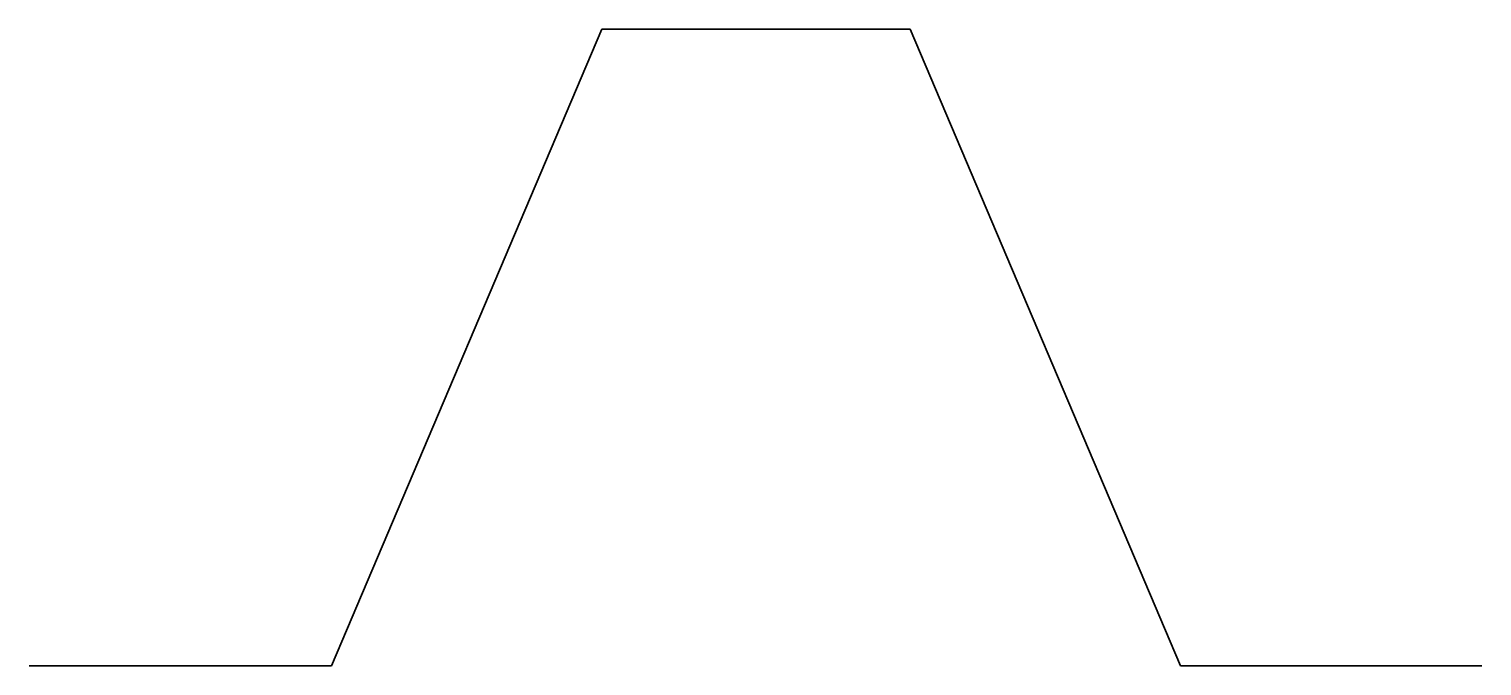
# Model space of a CAD drawing. Header units: millimetres. Extents: x -6.8 to 6.8, y -6 to 0.
import ezdxf

# ---------------------------------------------------------------- set-up
doc = ezdxf.new("R2010")
doc.units = ezdxf.units.MM
doc.layers.add('粗实线层', color=7, linetype='Continuous', lineweight=35)

msp = doc.modelspace()

# ---------------------------------------------------------------- linework, layer by layer
at = {"layer": '粗实线层'}
for p, q in [((-3.966, -5.951), (-1.44, 0)), ((-1.44, 0), (1.44, 0)), ((3.966, -5.951), (1.44, 0)), ((-3.966, -5.951), (-6.792, -5.951)), ((3.966, -5.951), (6.781, -5.951))]:
    msp.add_line(p, q, dxfattribs=at)

doc.saveas('drawing.dxf')
